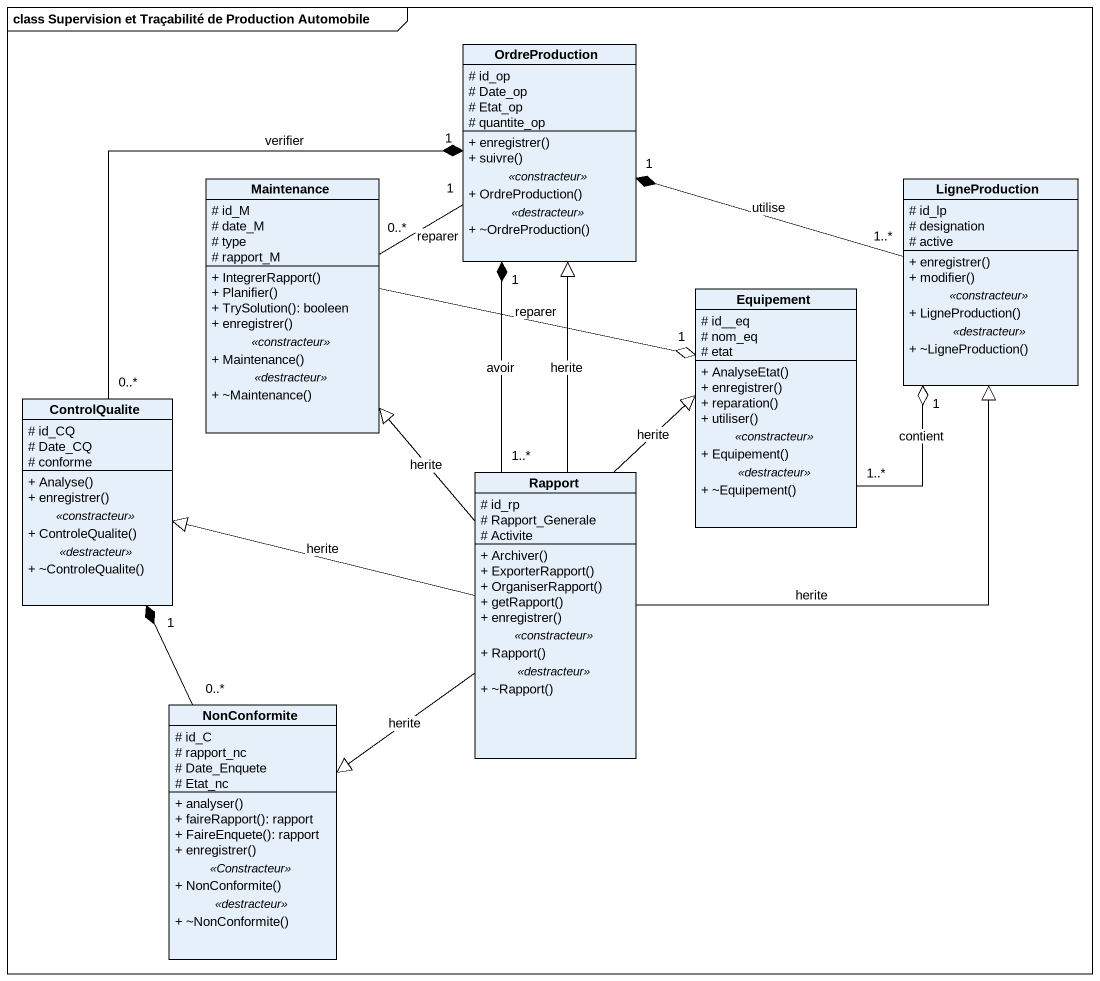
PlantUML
@startuml
mainframe class Supervision et Traçabilité de Production Automobile
hide circle
hide empty members
skinparam classAttributeIconSize 0
class OrdreProduction {
  # id_op
  # Date_op
  # Etat_op
  # quantite_op
  --
  + enregistrer()
  + suivre()
  .. <<constracteur>> ..
  + OrdreProduction()
  .. <<destracteur>> ..
  + ~OrdreProduction()
}
class Maintenance {
  # id_M
  # date_M
  # type
  # rapport_M
  --
  + IntegrerRapport()
  + Planifier()
  + TrySolution(): booleen
  + enregistrer()
  .. <<constracteur>> ..
  + Maintenance()
  .. <<destracteur>> ..
  + ~Maintenance()
}
class LigneProduction {
  # id_lp
  # designation
  # active
  --
  + enregistrer()
  + modifier()
  .. <<constracteur>> ..
  + LigneProduction()
  .. <<destracteur>> ..
  + ~LigneProduction()
}
class Equipement {
  # id__eq
  # nom_eq
  # etat
  --
  + AnalyseEtat()
  + enregistrer()
  + reparation()
  + utiliser()
  .. <<constracteur>> ..
  + Equipement()
  .. <<destracteur>> ..
  + ~Equipement()
}
class ControlQualite {
  # id_CQ
  # Date_CQ
  # conforme
  --
  + Analyse()
  + enregistrer()
  .. <<constracteur>> ..
  + ControleQualite()
  .. <<destracteur>> ..
  + ~ControleQualite()
}
class Rapport {
  # id_rp
  # Rapport_Generale
  # Activite
  --
  + Archiver()
  + ExporterRapport()
  + OrganiserRapport()
  + getRapport()
  + enregistrer()
  .. <<constracteur>> ..
  + Rapport()
  .. <<destracteur>> ..
  + ~Rapport()
}
class NonConformite {
  # id_C
  # rapport_nc
  # Date_Enquete
  # Etat_nc
  --
  + analyser()
  + faireRapport(): rapport
  + FaireEnquete(): rapport
  + enregistrer()
  .. <<Constracteur>> ..
  + NonConformite()
  .. <<destracteur>> ..
  + ~NonConformite()
}
Maintenance "0..*" -right- "1" OrdreProduction : reparer
Maintenance -right-o "1" Equipement : reparer
LigneProduction "1..*" -left-* "1" OrdreProduction : utilise
Equipement "1..*" -right-o "1" LigneProduction : contient
ControlQualite "0..*" -up-* "1" OrdreProduction : verifier
Rapport -up-|> OrdreProduction : herite
Rapport "1..*" -up-* "1" OrdreProduction : avoir
Rapport -up-|> Maintenance : herite
Rapport -up-|> LigneProduction : herite
Rapport -up-|> Equipement : herite
Rapport -left-|> ControlQualite : herite
Rapport --|> NonConformite : herite
NonConformite "0..*" -up-* "1" ControlQualite
@enduml
